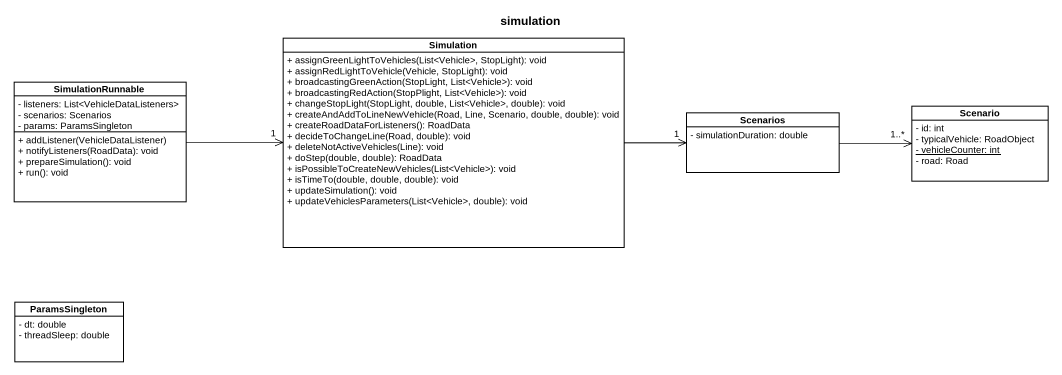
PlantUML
@startuml
title simulation
hide circle
hide empty members
skinparam classAttributeIconSize 0
class Simulation {
  + assignGreenLightToVehicles(List<Vehicle>, StopLight): void
  + assignRedLightToVehicle(Vehicle, StopLight): void
  + broadcastingGreenAction(StopLight, List<Vehicle>): void
  + broadcastingRedAction(StopPlight, List<Vehicle>): void
  + changeStopLight(StopLight, double, List<Vehicle>, double): void
  + createAndAddToLineNewVehicle(Road, Line, Scenario, double, double): void
  + createRoadDataForListeners(): RoadData
  + decideToChangeLine(Road, double): void
  + deleteNotActiveVehicles(Line): void
  + doStep(double, double): RoadData
  + isPossibleToCreateNewVehicles(List<Vehicle>): void
  + isTimeTo(double, double, double): void
  + updateSimulation(): void
  + updateVehiclesParameters(List<Vehicle>, double): void
}
class SimulationRunnable {
  - listeners: List<VehicleDataListeners>
  - scenarios: Scenarios
  - params: ParamsSingleton
  + addListener(VehicleDataListener)
  + notifyListeners(RoadData): void
  + prepareSimulation(): void
  + run(): void
}
class Scenarios {
  - simulationDuration: double
}
class Scenario {
  - id: int
  - typicalVehicle: RoadObject
  {static} - vehicleCounter: int
  - road: Road
}
class ParamsSingleton {
  - dt: double
  - threadSleep: double
}
Simulation -right-> "1" Scenarios
SimulationRunnable -right-> "1" Simulation
Scenarios -right-> "1..*" Scenario
@enduml
